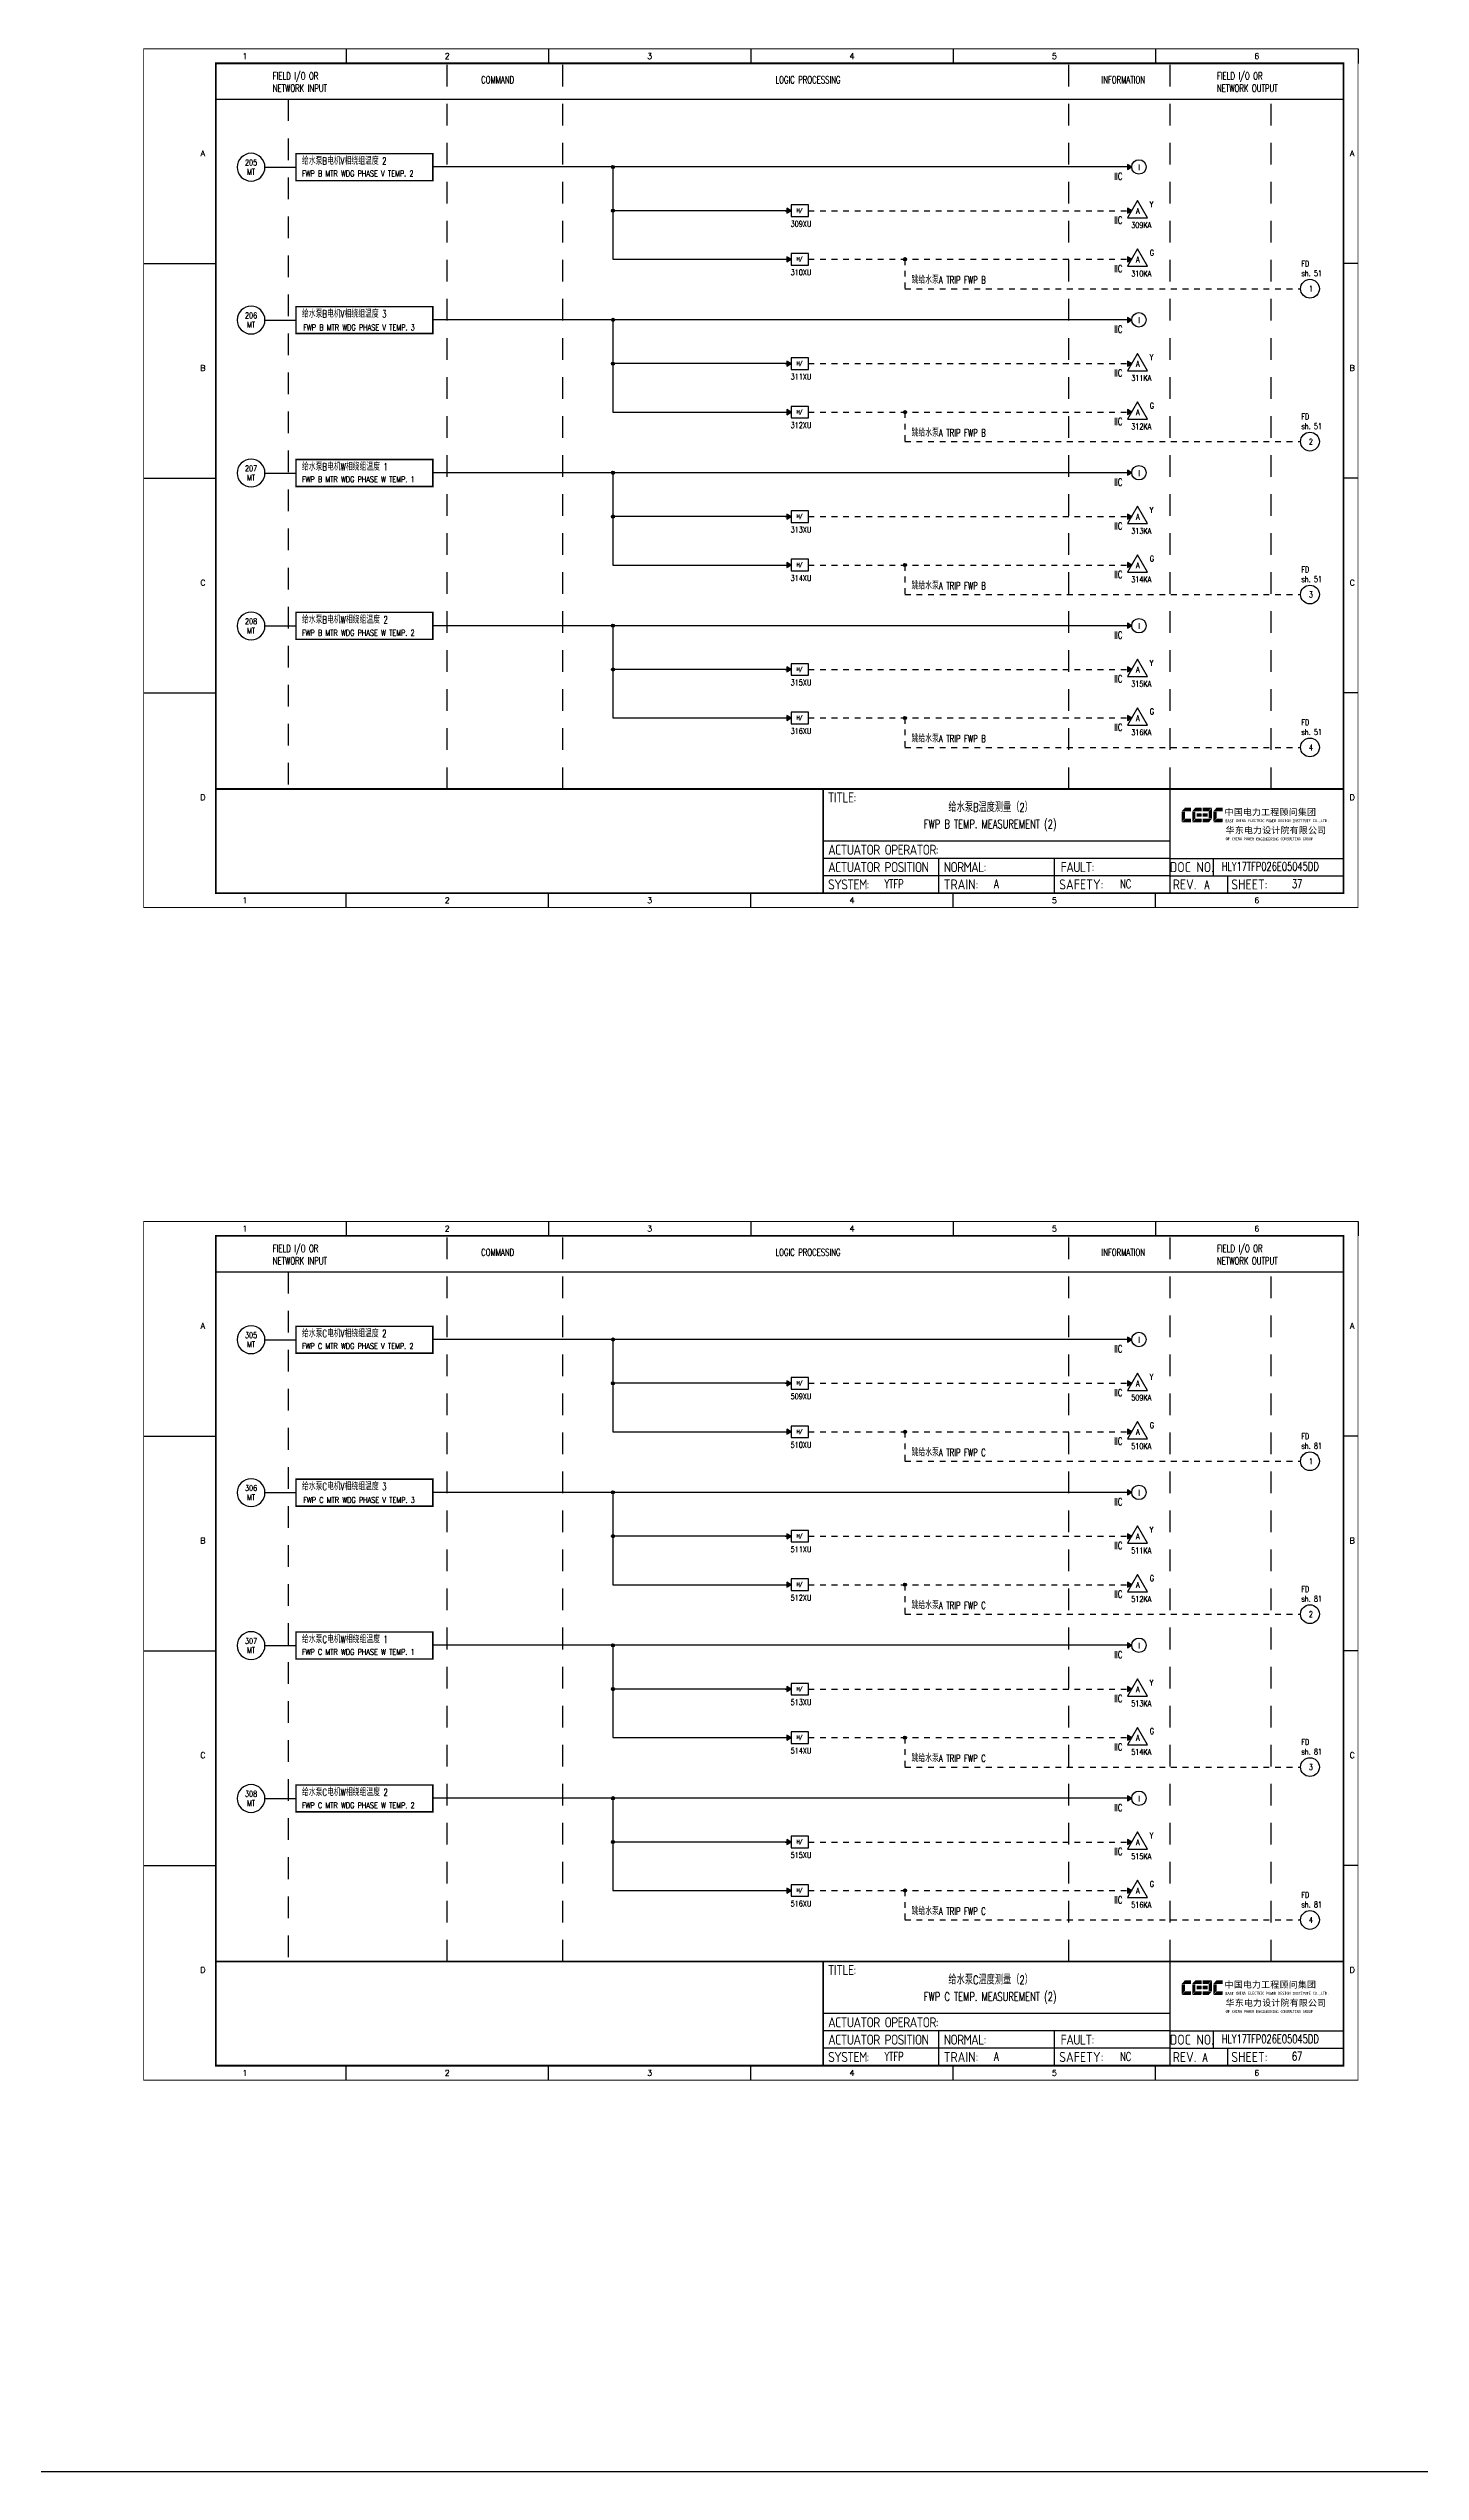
# Model space of a CAD drawing. Header units: millimetres. Extents: x 38833 to 52469, y 29493 to 32647.
# Drawn here: x 40119 to 40594, y 31107 to 31945 of the extents above; entities that cross this region are included whole.
import ezdxf
from ezdxf.enums import TextEntityAlignment as Align

# ---------------------------------------------------------------- set-up
doc = ezdxf.new("R2010")
doc.units = ezdxf.units.MM
for name, pattern in [('D2', [6, 2, -2, 2]), ('DASHED', [0.75, 0.5, -0.25]), ('JIS_02_0.7', [1.35, 0.75, -0.6])]:
    doc.linetypes.add(name, pattern=pattern)
for name, color, linetype in [('BORDER', 1, 'Continuous'), ('INSTRUMENT', 4, 'Continuous'), ('MLINE', 6, 'Continuous'), ('TITLE', 1, 'Continuous'), ('TK', 7, 'Continuous'), ('图框_外框线', 7, 'Continuous'), ('图框_标题栏文字', 6, 'Continuous')]:
    doc.layers.add(name, color=color, linetype=linetype)
doc.styles.add('DANIEL', font='COMPLEX', dxfattribs={"width": 0.7, "bigfont": 'GVFS'})
doc.styles.add('ecepdi', font='simhei.ttf', dxfattribs={"width": 0.9})
doc.styles.get("Standard").update_dxf_attribs({"font": 'romans.shx', "width": 0.7, "bigfont": 'hztxta.shx'})
doc.styles.add('工程字', font='gbenor.shx', dxfattribs={"bigfont": 'gbcbig.shx'})

# ---------------------------------------------------------------- blocks, each defined once
blk = doc.blocks.new('大于')
at = {"layer": 'BORDER'}
blk.add_hatch(color=256, dxfattribs=at).paths.add_polyline_path([(2178.99, 3748.47), (2177.49, 3749.34), (2177.49, 3747.6)])
for p, q in [((2176.99, 3748.47), (2178.99, 3748.47)), ((2184.99, 3748.47), (2186.99, 3748.47))]:
    blk.add_line(p, q, dxfattribs=at)
for points in [[(2178.99, 3748.47), (2177.49, 3749.34), (2177.49, 3747.6)], [(2184.99, 3750.47), (2178.99, 3750.47), (2178.99, 3746.47), (2184.99, 3746.47)]]:
    blk.add_lwpolyline(points, close=True, dxfattribs=at)
at = {"layer": 'BORDER', "style": 'DANIEL', "width": 0.8}
blk.add_text('H/', height=1.2, dxfattribs=at).set_placement((2181.94, 3748.51), align=Align.MIDDLE)
blk = doc.blocks.new('A$C1E0003F3')
h = blk.add_hatch(color=152)
edge = h.paths.add_edge_path()
edge.add_ellipse((5.15, 4.41), major_axis=(0, 0.211), ratio=0.769231, start_angle=-90, end_angle=0)
edge.add_line((5.15, 4.62), (3.22, 4.62))
edge.add_line((3.22, 4.62), (2.09, 3.35))
edge.add_line((2.09, 3.35), (5.32, 3.35))
edge.add_line((5.32, 3.35), (5.32, 4.41))
h.paths.add_polyline_path([(3.22, 3.23), (2.09, 3.23), (2.09, -0.36), (3.22, 0.91)])
edge = h.paths.add_edge_path()
edge.add_line((5.32, 0.81), (3.27, 0.81))
edge.add_line((3.27, 0.81), (2.13, -0.46))
edge.add_line((2.13, -0.46), (5.15, -0.46))
edge.add_ellipse((5.15, -0.25), major_axis=(0, 0.211), ratio=0.769231, start_angle=180, end_angle=270)
edge.add_line((5.32, -0.25), (5.32, 0.81))
h = blk.add_hatch(color=152)
edge = h.paths.add_edge_path()
edge.add_ellipse((8.78, 4.41), major_axis=(0, 0.211), ratio=0.769231, start_angle=-90, end_angle=0)
edge.add_line((8.78, 4.62), (6.84, 4.62))
edge.add_line((6.84, 4.62), (5.71, 3.35))
edge.add_line((5.71, 3.35), (8.94, 3.35))
edge.add_line((8.94, 3.35), (8.94, 4.41))
h.paths.add_polyline_path([(6.84, 3.23), (5.71, 3.23), (5.71, -0.36), (6.84, 0.91)])
edge = h.paths.add_edge_path()
edge.add_ellipse((8.78, 2.49), major_axis=(0, 0.211), ratio=0.769231, start_angle=-90, end_angle=0)
edge.add_line((8.78, 2.7), (7.22, 2.7))
edge.add_line((7.22, 2.7), (7.22, 1.44))
edge.add_line((7.22, 1.44), (8.78, 1.44))
edge.add_ellipse((8.78, 1.65), major_axis=(0, 0.211), ratio=0.769231, start_angle=180, end_angle=270)
edge.add_line((8.94, 1.65), (8.94, 2.49))
edge = h.paths.add_edge_path()
edge.add_line((8.94, 0.81), (6.89, 0.81))
edge.add_line((6.89, 0.81), (5.75, -0.46))
edge.add_line((5.75, -0.46), (8.78, -0.46))
edge.add_ellipse((8.78, -0.25), major_axis=(0, 0.211), ratio=0.769231, start_angle=180, end_angle=270)
edge.add_line((8.94, -0.25), (8.94, 0.81))
h = blk.add_hatch(color=1)
edge = h.paths.add_edge_path()
edge.add_line((12.48, 4.62), (9.46, 4.62))
edge.add_ellipse((9.46, 4.41), major_axis=(0, 0.211), ratio=0.769231, start_angle=0, end_angle=90)
edge.add_line((9.3, 4.41), (9.3, 3.35))
edge.add_line((9.3, 3.35), (11.35, 3.35))
edge.add_line((11.35, 3.35), (12.48, 4.62))
h.paths.add_polyline_path([(12.57, 4.56), (11.38, 3.23), (11.38, 0.93), (12.57, 0.93)])
edge = h.paths.add_edge_path()
edge.add_line((11.03, 2.7), (9.46, 2.7))
edge.add_ellipse((9.46, 2.49), major_axis=(0, 0.211), ratio=0.769231, start_angle=0, end_angle=90)
edge.add_line((9.3, 2.49), (9.3, 1.65))
edge.add_ellipse((9.46, 1.65), major_axis=(0, 0.211), ratio=0.769231, start_angle=90, end_angle=180)
edge.add_line((9.46, 1.44), (11.03, 1.44))
edge.add_line((11.03, 1.44), (11.03, 2.7))
h = blk.add_hatch(color=1)
edge = h.paths.add_edge_path()
edge.add_line((12.58, 0.79), (9.3, 0.79))
edge.add_line((9.3, 0.79), (9.3, -0.27))
edge.add_ellipse((9.46, -0.27), major_axis=(0, 0.211), ratio=0.769231, start_angle=90, end_angle=180)
edge.add_line((9.46, -0.48), (11.43, -0.48))
edge.add_line((11.43, -0.48), (12.58, 0.79))
h = blk.add_hatch(color=152)
edge = h.paths.add_edge_path()
edge.add_ellipse((16.11, 4.41), major_axis=(0, 0.211), ratio=0.769231, start_angle=-90, end_angle=0)
edge.add_line((16.11, 4.62), (14.14, 4.62))
edge.add_line((14.14, 4.62), (13, 3.35))
edge.add_line((13, 3.35), (16.27, 3.35))
edge.add_line((16.27, 3.35), (16.27, 4.41))
h.paths.add_polyline_path([(14.14, 3.23), (13, 3.23), (13, -0.36), (14.14, 0.91)])
edge = h.paths.add_edge_path()
edge.add_line((16.27, 0.81), (14.18, 0.81))
edge.add_line((14.18, 0.81), (13.04, -0.46))
edge.add_line((13.04, -0.46), (16.03, -0.46))
edge.add_ellipse((16.03, -0.15), major_axis=(0, 0.316), ratio=0.769231, start_angle=180, end_angle=270)
edge.add_line((16.27, -0.15), (16.27, 0.81))
at = {"layer": 'TITLE', "color": 7, "style": 'ecepdi'}
for s, p in [('中', (16.92, 1.94)), ('国', (20.09, 2)), ('电', (23.25, 1.99)), ('力', (26.39, 1.96)), ('工', (29.53, 1.95)), ('程', (32.71, 1.98)), ('顾', (35.9, 1.98)), ('问', (39.09, 1.94)), ('集', (42.26, 1.98)), ('团', (45.42, 2.01)), ('华', (17.24, -4.31)), ('东', (20.45, -4.29)), ('电', (23.62, -4.35)), ('力', (26.75, -4.32)), ('设', (29.92, -4.3)), ('计', (33.05, -4.31)), ('院', (36.26, -4.29)), ('有', (39.41, -4.29)), ('限', (42.57, -4.32)), ('公', (45.78, -4.38)), ('司', (48.91, -4.35))]:
    blk.add_text(s, height=2.2, dxfattribs=at).set_placement(p)
at = {"layer": 'TITLE', "color": 7, "style": 'ecepdi', "width": 0.975}
for s, p in [('E', (17.58, 0.02)), ('A', (18.29, 0.03)), ('S', (19, 0.03)), ('T', (19.7, 0.03)), ('C', (21.1, 0.09)), ('H', (21.77, 0.09)), ('I', (22.46, 0.09)), ('N', (23.17, 0.1)), ('A', (23.86, 0.1)), ('E', (25.35, 0.09)), ('L', (26.05, 0.11)), ('E', (26.76, 0.1)), ('C', (27.46, 0.12)), ('T', (28.18, 0.11)), ('R', (28.87, 0.1)), ('I', (29.57, 0.11)), ('C', (30.28, 0.1)), ('P', (31.64, 0.09)), ('O', (32.32, 0.08)), ('W', (33.03, 0.08)), ('E', (33.72, 0.08)), ('R', (34.42, 0.09)), ('D', (35.81, 0.1)), ('E', (36.52, 0.1)), ('S', (37.2, 0.1)), ('I', (37.91, 0.09)), ('G', (38.68, 0.11)), ('N', (39.38, 0.09)), ('I', (40.72, 0.07)), ('N', (41.43, 0.08)), ('S', (42.14, 0.08)), ('T', (42.83, 0.08)), ('I', (43.52, 0.09)), ('T', (44.22, 0.07)), ('U', (44.93, 0.07)), ('T', (45.63, 0.08)), ('E', (46.34, 0.09)), ('C', (47.76, 0.11)), ('O', (48.48, 0.1)), ('L', (50.56, 0.1)), ('T', (51.27, 0.1)), ('D', (51.96, 0.1)), ('O', (17.67, -6.18)), ('OF', (18.01, -6.2)), ('F', (18.37, -6.2)), ('C', (19.8, -6.19)), ('H', (20.47, -6.19)), ('I', (21.15, -6.19)), ('N', (21.87, -6.18)), ('A', (22.56, -6.18)), ('P', (23.98, -6.2)), ('O', (24.66, -6.21)), ('W', (25.36, -6.21)), ('E', (26.06, -6.21)), ('R', (26.75, -6.2)), ('E', (28.19, -6.24)), ('N', (28.91, -6.27)), ('G', (29.62, -6.26)), ('I', (30.32, -6.27)), ('N', (31.02, -6.27)), ('E', (31.7, -6.28)), ('E', (32.41, -6.27)), ('R', (33.1, -6.24)), ('I', (33.81, -6.24)), ('N', (34.51, -6.26)), ('G', (35.2, -6.24)), ('C', (36.61, -6.19)), ('O', (37.3, -6.21)), ('N', (38, -6.2)), ('S', (38.71, -6.21)), ('U', (39.41, -6.18)), ('L', (40.11, -6.18)), ('T', (40.81, -6.19)), ('I', (41.51, -6.21)), ('N', (42.2, -6.21)), ('G', (42.91, -6.17)), ('G', (44.29, -6.2)), ('R', (45, -6.21)), ('O', (45.69, -6.22)), ('U', (46.39, -6.2)), ('P', (47.1, -6.23)), ('.', (49.23, 0.1)), (',', (49.87, 0.1)), ('.', (52.72, 0.11))]:
    blk.add_text(s, height=1, dxfattribs=at).set_placement(p, align=Align.MIDDLE_CENTER)
blk = doc.blocks.new('A$C613255F0')
for p, q in [((70, 297), (70, 292)), ((140, 297), (140, 292)), ((210, 297), (210, 292)), ((280, 297), (280, 292)), ((350, 297), (350, 292)), ((420, 297), (420, 292)), ((0, 222.75), (25, 222.75)), ((420, 222.75), (415, 222.75)), ((0, 148.5), (25, 148.5)), ((420, 148.5), (415, 148.5)), ((0, 74.25), (25, 74.25)), ((420, 74.25), (415, 74.25)), ((70, 0), (70, 5)), ((140, 0), (140, 5)), ((210, 0), (210, 5)), ((280, 0), (280, 5)), ((350, 0), (350, 5))]:
    blk.add_line(p, q)
at = {"layer": 'MLINE', "linetype": 'JIS_02_0.7', "ltscale": 10}
for p, q in [((105, 41), (105, 292)), ((145, 41), (145, 292)), ((320, 41), (320, 292)), ((355, 41), (355, 292)), ((50, 279.56), (50, 41)), ((390, 41), (390, 279.56))]:
    blk.add_line(p, q, dxfattribs=at)
at = {"layer": 'MLINE'}
blk.add_line((25, 279.56), (415, 279.56), dxfattribs=at)
at = {"layer": '图框_外框线'}
for p, q in [((355, 5), (355, 41)), ((355, 23), (235, 23)), ((355, 17), (235, 17)), ((275, 11), (275, 17)), ((315, 11), (315, 17)), ((355, 17), (415, 17)), ((370, 11), (370, 17)), ((355, 11), (235, 11)), ((355, 11), (235, 11)), ((275, 5), (275, 11)), ((315, 5), (315, 11)), ((355, 11), (415, 11)), ((375, 5), (375, 11))]:
    blk.add_line(p, q, dxfattribs=at)
for points, const_width in [([(0, 0), (420, 0), (420, 297), (0, 297)], 0.3), ([(25, 5), (415, 5), (415, 292), (25, 292)], 0.6)]:
    blk.add_lwpolyline(points, close=True, dxfattribs=dict(at, const_width=const_width))
at = {"layer": '图框_外框线', "const_width": 0.6}
blk.add_lwpolyline([(235, 41), (25, 41)], dxfattribs=at)
at = {"layer": '图框_外框线'}
blk.add_lwpolyline([(415, 41, 0.6, 0.6, 0), (235, 41, 0.6, 0.6, 0), (235, 5, 0, 0, 0)], format="xyseb", dxfattribs=at)
blk.add_blockref('A$C1E0003F3', (356.94, 29.95))
at = {"layer": 'MLINE', "char_height": 2.5, "width": 31.8959, "attachment_point": 1}
for s, insert in [('FIELD I/O OR', (44.67, 288.89)), ('COMMAND', (116.74, 287.58)), ('LOGIC PROCESSING', (218.52, 287.58)), ('INFORMATION', (331.25, 287.58)), ('FIELD I/O OR', (371.22, 288.89)), ('NETWORK INPUT', (44.67, 284.64)), ('NETWORK OUTPUT', (371.22, 284.64))]:
    blk.add_mtext(s, dxfattribs=dict(at, insert=insert))
at = {"layer": 'TK', "color": 3}
for s, p in [('1', (35, 294.5)), ('2', (105, 294.5)), ('3', (175, 294.5)), ('4', (245, 294.5)), ('5', (315, 294.5)), ('6', (385, 294.5)), ('1', (35, 2.5)), ('2', (105, 2.5)), ('3', (175, 2.5)), ('4', (245, 2.5)), ('5', (315, 2.5)), ('6', (385, 2.5))]:
    blk.add_text(s, height=2, dxfattribs=at).set_placement(p, align=Align.MIDDLE)
for s, p in [('A', (20.5, 259.88)), ('A', (418, 259.88)), ('B', (20.5, 185.62)), ('B', (418, 185.62)), ('C', (20.5, 111.38)), ('C', (418, 111.38)), ('D', (20.5, 37.12)), ('D', (418, 37.12))]:
    blk.add_text(s, height=2, dxfattribs=at).set_placement(p, align=Align.CENTER)
at = {"layer": '图框_标题栏文字', "char_height": 3.5, "style": '工程字'}
for s, insert, width, attachment_point in [('{\\T0.9; TITLE:}', (234.86, 38.09), 14.2249, 4), ('{\\T0.9; ACTUATOR OPERATOR:}', (235, 20), 40, 4), ('{\\T0.9; ACTUATOR POSITION}', (235, 14), 45, 4), ('{\\T0.9; SYSTEM:}', (235, 8), 17.9526, 4), ('{\\T0.9; }TRAIN: ', (275, 8), 17.6638, 4), ('{\\T0.9; NORMAL:}', (275, 14), 18.2557, 4), ('SAFETY:', (324.3, 8), 22.3993, 5), ('{\\T0.9; FAULT:}', (315.44, 14), 15, 4), ('DOC NO.', (362.5, 14), 15, 5), ('REV.', (360, 8), 10, 5), ('SHEET:', (382.42, 8), 20, 5)]:
    blk.add_mtext(s, dxfattribs=dict(at, insert=insert, width=width, attachment_point=attachment_point))
blk = doc.blocks.new('INS00')
at = {"layer": 'INSTRUMENT', "color": 0}
blk.add_lwpolyline([(6, 0, 1), (-6, 0, 1)], format="xyb", close=True, dxfattribs=at)
at = {"layer": 'INSTRUMENT', "flags": 1}
for tag, p in [('INSNAM', (0, 9)), ('INSDGN', (0, -9)), ('INSSUP', (0, -15)), ('INSMAN', (0, -18)), ('INSTYP', (0, -12)), ('INSREM', (0, -21))]:
    blk.add_attdef(tag, text='', height=3, dxfattribs=at).set_placement(p, align=Align.TOP_CENTER)
at = {"layer": 'INSTRUMENT', "width": 0.7}
for tag, p in [('INSIDE', (0, 2)), ('INSSYS', (0, -2))]:
    blk.add_attdef(tag, text='', height=2.5, dxfattribs=at).set_placement(p, align=Align.MIDDLE)
for tag, p in [('INSHH', (6, 3.5)), ('INSL', (6, -3)), ('INSLL', (6, -6))]:
    blk.add_attdef(tag, p, '', height=2.5, dxfattribs=at)
at = {"layer": 'INSTRUMENT', "linetype": 'DASHED', "width": 0.7}
blk.add_attdef('INSH', (6, 0.5), '', height=2.5, dxfattribs=at)

msp = doc.modelspace()

# ---------------------------------------------------------------- hatches: boundary and pattern name
h = msp.add_hatch(color=256)
edge = h.paths.add_edge_path()
edge.add_arc((40314.54, 31904.36), 0.55, 0, 360)
for points in [[(40493.95, 31904.36), (40492.45, 31905.22), (40492.45, 31903.49)], [(40493.95, 31889.21), (40492.45, 31890.07), (40492.45, 31888.34)], [(40493.95, 31872.43), (40492.45, 31873.3), (40492.45, 31871.57)], [(40493.95, 31851.47), (40492.45, 31852.33), (40492.45, 31850.6)], [(40493.95, 31836.32), (40492.45, 31837.18), (40492.45, 31835.45)], [(40493.95, 31819.54), (40492.45, 31820.41), (40492.45, 31818.68)], [(40493.95, 31798.58), (40492.45, 31799.45), (40492.45, 31797.71)], [(40493.95, 31783.43), (40492.45, 31784.29), (40492.45, 31782.56)], [(40493.95, 31766.66), (40492.45, 31767.52), (40492.45, 31765.79)], [(40493.95, 31745.69), (40492.45, 31746.56), (40492.45, 31744.82)], [(40493.95, 31730.54), (40492.45, 31731.41), (40492.45, 31729.67)], [(40493.95, 31713.77), (40492.45, 31714.63), (40492.45, 31712.9)], [(40493.95, 31498.8), (40492.45, 31499.66), (40492.45, 31497.93)], [(40493.95, 31483.65), (40492.45, 31484.51), (40492.45, 31482.78)], [(40493.95, 31466.87), (40492.45, 31467.74), (40492.45, 31466.01)], [(40493.95, 31445.91), (40492.45, 31446.77), (40492.45, 31445.04)], [(40493.95, 31430.76), (40492.45, 31431.62), (40492.45, 31429.89)], [(40493.95, 31413.99), (40492.45, 31414.85), (40492.45, 31413.12)], [(40493.95, 31393.02), (40492.45, 31393.89), (40492.45, 31392.15)], [(40493.95, 31377.87), (40492.45, 31378.74), (40492.45, 31377)], [(40493.95, 31361.1), (40492.45, 31361.96), (40492.45, 31360.23)], [(40493.95, 31340.13), (40492.45, 31341), (40492.45, 31339.27)], [(40493.95, 31324.98), (40492.45, 31325.85), (40492.45, 31324.12)], [(40493.95, 31308.21), (40492.45, 31309.08), (40492.45, 31307.34)]]:
    msp.add_hatch(color=256).paths.add_polyline_path(points)
h = msp.add_hatch(color=256)
edge = h.paths.add_edge_path()
edge.add_arc((40314.54, 31889.21), 0.55, 0, 360)
h = msp.add_hatch(color=256)
edge = h.paths.add_edge_path()
edge.add_arc((40415.52, 31872.43), 0.55, 0, 360)
h = msp.add_hatch(color=256)
edge = h.paths.add_edge_path()
edge.add_arc((40314.54, 31851.47), 0.55, 0, 360)
h = msp.add_hatch(color=256)
edge = h.paths.add_edge_path()
edge.add_arc((40314.54, 31836.32), 0.55, 0, 360)
h = msp.add_hatch(color=256)
edge = h.paths.add_edge_path()
edge.add_arc((40415.52, 31819.54), 0.55, 0, 360)
h = msp.add_hatch(color=256)
edge = h.paths.add_edge_path()
edge.add_arc((40314.54, 31798.58), 0.55, 0, 360)
h = msp.add_hatch(color=256)
edge = h.paths.add_edge_path()
edge.add_arc((40314.54, 31783.43), 0.55, 0, 360)
h = msp.add_hatch(color=256)
edge = h.paths.add_edge_path()
edge.add_arc((40415.52, 31766.66), 0.55, 0, 360)
h = msp.add_hatch(color=256)
edge = h.paths.add_edge_path()
edge.add_arc((40314.54, 31745.69), 0.55, 0, 360)
h = msp.add_hatch(color=256)
edge = h.paths.add_edge_path()
edge.add_arc((40314.54, 31730.54), 0.55, 0, 360)
h = msp.add_hatch(color=256)
edge = h.paths.add_edge_path()
edge.add_arc((40415.52, 31713.77), 0.55, 0, 360)
h = msp.add_hatch(color=256)
edge = h.paths.add_edge_path()
edge.add_arc((40314.54, 31498.8), 0.55, 0, 360)
h = msp.add_hatch(color=256)
edge = h.paths.add_edge_path()
edge.add_arc((40314.54, 31483.65), 0.55, 0, 360)
h = msp.add_hatch(color=256)
edge = h.paths.add_edge_path()
edge.add_arc((40415.52, 31466.87), 0.55, 0, 360)
h = msp.add_hatch(color=256)
edge = h.paths.add_edge_path()
edge.add_arc((40314.54, 31445.91), 0.55, 0, 360)
h = msp.add_hatch(color=256)
edge = h.paths.add_edge_path()
edge.add_arc((40314.54, 31430.76), 0.55, 0, 360)
h = msp.add_hatch(color=256)
edge = h.paths.add_edge_path()
edge.add_arc((40415.52, 31413.99), 0.55, 0, 360)
h = msp.add_hatch(color=256)
edge = h.paths.add_edge_path()
edge.add_arc((40314.54, 31393.02), 0.55, 0, 360)
h = msp.add_hatch(color=256)
edge = h.paths.add_edge_path()
edge.add_arc((40314.54, 31377.87), 0.55, 0, 360)
h = msp.add_hatch(color=256)
edge = h.paths.add_edge_path()
edge.add_arc((40415.52, 31361.1), 0.55, 0, 360)
h = msp.add_hatch(color=256)
edge = h.paths.add_edge_path()
edge.add_arc((40314.54, 31340.13), 0.55, 0, 360)
h = msp.add_hatch(color=256)
edge = h.paths.add_edge_path()
edge.add_arc((40314.54, 31324.98), 0.55, 0, 360)
h = msp.add_hatch(color=256)
edge = h.paths.add_edge_path()
edge.add_arc((40415.52, 31308.21), 0.55, 0, 360)

# ---------------------------------------------------------------- linework, layer by layer
for p, q in [((40252.28, 31899.59), (40252.28, 31908.94)), ((40194.18, 31904.27), (40204.88, 31904.27)), ((40252.28, 31899.59), (40204.88, 31899.59)), ((40493.95, 31904.36), (40252.28, 31904.36)), ((40314.54, 31904.36), (40314.54, 31872.43)), ((40376.14, 31889.21), (40314.54, 31889.21)), ((40382.14, 31889.21), (40382.94, 31889.21)), ((40314.54, 31872.43), (40376.14, 31872.43)), ((40382.14, 31872.43), (40382.94, 31872.43)), ((40252.28, 31846.71), (40252.28, 31856.05)), ((40194.18, 31851.38), (40204.88, 31851.38)), ((40493.95, 31851.47), (40252.28, 31851.47)), ((40314.54, 31851.47), (40314.54, 31819.54)), ((40252.28, 31846.71), (40204.88, 31846.71)), ((40376.14, 31836.32), (40314.54, 31836.32)), ((40382.14, 31836.32), (40382.94, 31836.32)), ((40314.54, 31819.54), (40376.14, 31819.54)), ((40382.14, 31819.54), (40382.94, 31819.54)), ((40194.18, 31798.49), (40204.88, 31798.49)), ((40252.28, 31793.82), (40252.28, 31803.16)), ((40493.95, 31798.58), (40252.28, 31798.58)), ((40314.54, 31798.58), (40314.54, 31766.66)), ((40252.28, 31793.82), (40204.88, 31793.82)), ((40376.14, 31783.43), (40314.54, 31783.43)), ((40382.14, 31783.43), (40382.94, 31783.43)), ((40314.54, 31766.66), (40376.14, 31766.66)), ((40382.14, 31766.66), (40382.94, 31766.66)), ((40252.28, 31740.93), (40252.28, 31750.27)), ((40194.18, 31745.6), (40204.88, 31745.6)), ((40252.28, 31740.93), (40204.88, 31740.93)), ((40493.95, 31745.69), (40252.28, 31745.69)), ((40314.54, 31745.69), (40314.54, 31713.77)), ((40376.14, 31730.54), (40314.54, 31730.54)), ((40382.14, 31730.54), (40382.94, 31730.54)), ((40314.54, 31713.77), (40376.14, 31713.77)), ((40382.14, 31713.77), (40382.94, 31713.77)), ((40194.18, 31498.71), (40204.88, 31498.71)), ((40252.28, 31494.04), (40252.28, 31503.38)), ((40493.95, 31498.8), (40252.28, 31498.8)), ((40314.54, 31498.8), (40314.54, 31466.87)), ((40252.28, 31494.04), (40204.88, 31494.04)), ((40376.14, 31483.65), (40314.54, 31483.65)), ((40382.14, 31483.65), (40382.94, 31483.65)), ((40314.54, 31466.87), (40376.14, 31466.87)), ((40382.14, 31466.87), (40382.94, 31466.87)), ((40194.18, 31445.82), (40204.88, 31445.82)), ((40252.28, 31441.15), (40252.28, 31450.49)), ((40493.95, 31445.91), (40252.28, 31445.91)), ((40314.54, 31445.91), (40314.54, 31413.99)), ((40252.28, 31441.15), (40204.88, 31441.15)), ((40376.14, 31430.76), (40314.54, 31430.76)), ((40382.14, 31430.76), (40382.94, 31430.76)), ((40314.54, 31413.99), (40376.14, 31413.99)), ((40382.14, 31413.99), (40382.94, 31413.99)), ((40252.28, 31388.26), (40252.28, 31397.6)), ((40194.18, 31392.93), (40204.88, 31392.93)), ((40252.28, 31388.26), (40204.88, 31388.26)), ((40493.95, 31393.02), (40252.28, 31393.02)), ((40314.54, 31393.02), (40314.54, 31361.1)), ((40376.14, 31377.87), (40314.54, 31377.87)), ((40382.14, 31377.87), (40382.94, 31377.87)), ((40314.54, 31361.1), (40376.14, 31361.1)), ((40382.14, 31361.1), (40382.94, 31361.1)), ((40252.28, 31335.37), (40252.28, 31344.71)), ((40194.18, 31340.04), (40204.88, 31340.04)), ((40493.95, 31340.13), (40252.28, 31340.13)), ((40314.54, 31340.13), (40314.54, 31308.21)), ((40252.28, 31335.37), (40204.88, 31335.37)), ((40376.14, 31324.98), (40314.54, 31324.98)), ((40382.14, 31324.98), (40382.94, 31324.98)), ((40314.54, 31308.21), (40376.14, 31308.21)), ((40382.14, 31308.21), (40382.94, 31308.21)), ((39417.51, 31107.25), (50497.51, 31107.25))]:
    msp.add_line(p, q)
at = {"linetype": 'D2'}
for p, q in [((40382.14, 31889.21), (40493.95, 31889.21)), ((40382.14, 31872.43), (40493.95, 31872.43)), ((40415.52, 31872.43), (40415.52, 31862.24)), ((40415.52, 31862.24), (40552.34, 31862.24)), ((40382.14, 31836.32), (40493.95, 31836.32)), ((40382.14, 31819.54), (40493.95, 31819.54)), ((40415.52, 31819.54), (40415.52, 31809.35)), ((40415.52, 31809.35), (40552.34, 31809.35)), ((40382.14, 31783.43), (40493.95, 31783.43)), ((40382.14, 31766.66), (40493.95, 31766.66)), ((40415.52, 31766.66), (40415.52, 31756.46)), ((40415.52, 31756.46), (40552.34, 31756.46)), ((40382.14, 31730.54), (40493.95, 31730.54)), ((40382.14, 31713.77), (40493.95, 31713.77)), ((40415.52, 31713.77), (40415.52, 31703.58)), ((40415.52, 31703.58), (40552.34, 31703.58)), ((40382.14, 31483.65), (40493.95, 31483.65)), ((40382.14, 31466.87), (40493.95, 31466.87)), ((40415.52, 31466.87), (40415.52, 31456.68)), ((40415.52, 31456.68), (40552.34, 31456.68)), ((40382.14, 31430.76), (40493.95, 31430.76)), ((40382.14, 31413.99), (40493.95, 31413.99)), ((40415.52, 31413.99), (40415.52, 31403.79)), ((40415.52, 31403.79), (40552.34, 31403.79)), ((40382.14, 31377.87), (40493.95, 31377.87)), ((40382.14, 31361.1), (40493.95, 31361.1)), ((40415.52, 31361.1), (40415.52, 31350.9)), ((40415.52, 31350.9), (40552.34, 31350.9)), ((40382.14, 31324.98), (40493.95, 31324.98)), ((40382.14, 31308.21), (40493.95, 31308.21)), ((40415.52, 31308.21), (40415.52, 31298.02)), ((40415.52, 31298.02), (40552.34, 31298.02))]:
    msp.add_line(p, q, dxfattribs=at)
at = {"const_width": 0.5}
for points in [[(40204.88, 31908.94), (40252.28, 31908.94), (40252.28, 31899.59), (40204.88, 31899.59), (40204.88, 31908.94)], [(40204.88, 31856.05), (40252.28, 31856.05), (40252.28, 31846.71), (40204.88, 31846.71), (40204.88, 31856.05)], [(40204.88, 31803.16), (40252.28, 31803.16), (40252.28, 31793.82), (40204.88, 31793.82), (40204.88, 31803.16)], [(40204.88, 31750.27), (40252.28, 31750.27), (40252.28, 31740.93), (40204.88, 31740.93), (40204.88, 31750.27)], [(40204.88, 31503.38), (40252.28, 31503.38), (40252.28, 31494.04), (40204.88, 31494.04), (40204.88, 31503.38)], [(40204.88, 31450.49), (40252.28, 31450.49), (40252.28, 31441.15), (40204.88, 31441.15), (40204.88, 31450.49)], [(40204.88, 31397.6), (40252.28, 31397.6), (40252.28, 31388.26), (40204.88, 31388.26), (40204.88, 31397.6)], [(40204.88, 31344.71), (40252.28, 31344.71), (40252.28, 31335.37), (40204.88, 31335.37), (40204.88, 31344.71)]]:
    msp.add_lwpolyline(points, dxfattribs=at)
for points in [[(40493.95, 31904.36), (40492.45, 31905.22), (40492.45, 31903.49)], [(40493.95, 31889.21), (40492.45, 31890.07), (40492.45, 31888.34)], [(40493.95, 31872.43), (40492.45, 31873.3), (40492.45, 31871.57)], [(40493.95, 31851.47), (40492.45, 31852.33), (40492.45, 31850.6)], [(40493.95, 31836.32), (40492.45, 31837.18), (40492.45, 31835.45)], [(40493.95, 31819.54), (40492.45, 31820.41), (40492.45, 31818.68)], [(40493.95, 31798.58), (40492.45, 31799.45), (40492.45, 31797.71)], [(40493.95, 31783.43), (40492.45, 31784.29), (40492.45, 31782.56)], [(40493.95, 31766.66), (40492.45, 31767.52), (40492.45, 31765.79)], [(40493.95, 31745.69), (40492.45, 31746.56), (40492.45, 31744.82)], [(40493.95, 31730.54), (40492.45, 31731.41), (40492.45, 31729.67)], [(40493.95, 31713.77), (40492.45, 31714.63), (40492.45, 31712.9)], [(40493.95, 31498.8), (40492.45, 31499.66), (40492.45, 31497.93)], [(40493.95, 31483.65), (40492.45, 31484.51), (40492.45, 31482.78)], [(40493.95, 31466.87), (40492.45, 31467.74), (40492.45, 31466.01)], [(40493.95, 31445.91), (40492.45, 31446.77), (40492.45, 31445.04)], [(40493.95, 31430.76), (40492.45, 31431.62), (40492.45, 31429.89)], [(40493.95, 31413.99), (40492.45, 31414.85), (40492.45, 31413.12)], [(40493.95, 31393.02), (40492.45, 31393.89), (40492.45, 31392.15)], [(40493.95, 31377.87), (40492.45, 31378.74), (40492.45, 31377)], [(40493.95, 31361.1), (40492.45, 31361.96), (40492.45, 31360.23)], [(40493.95, 31340.13), (40492.45, 31341), (40492.45, 31339.27)], [(40493.95, 31324.98), (40492.45, 31325.85), (40492.45, 31324.12)], [(40493.95, 31308.21), (40492.45, 31309.08), (40492.45, 31307.34)]]:
    msp.add_lwpolyline(points, close=True)
at = {"color": 1}
for points in [[(40499.43, 31886.76), (40495.97, 31892.76), (40492.5, 31886.76)], [(40499.43, 31869.98), (40495.97, 31875.98), (40492.5, 31869.98)], [(40499.43, 31833.87), (40495.97, 31839.87), (40492.5, 31833.87)], [(40499.43, 31817.1), (40495.97, 31823.1), (40492.5, 31817.1)], [(40499.43, 31780.98), (40495.97, 31786.98), (40492.5, 31780.98)], [(40499.43, 31764.21), (40495.97, 31770.21), (40492.5, 31764.21)], [(40499.43, 31728.09), (40495.97, 31734.09), (40492.5, 31728.09)], [(40499.43, 31711.32), (40495.97, 31717.32), (40492.5, 31711.32)], [(40499.43, 31481.2), (40495.97, 31487.2), (40492.5, 31481.2)], [(40499.43, 31464.42), (40495.97, 31470.42), (40492.5, 31464.42)], [(40499.43, 31428.31), (40495.97, 31434.31), (40492.5, 31428.31)], [(40499.43, 31411.54), (40495.97, 31417.54), (40492.5, 31411.54)], [(40499.43, 31375.42), (40495.97, 31381.42), (40492.5, 31375.42)], [(40499.43, 31358.65), (40495.97, 31364.65), (40492.5, 31358.65)], [(40499.43, 31322.53), (40495.97, 31328.53), (40492.5, 31322.53)], [(40499.43, 31305.76), (40495.97, 31311.76), (40492.5, 31305.76)]]:
    msp.add_lwpolyline(points, close=True, dxfattribs=at)
for centre, radius in [((40496.45, 31904.36), 2.5), ((40314.54, 31904.36), 0.55), ((40314.54, 31889.21), 0.55), ((40415.52, 31872.43), 0.55), ((40314.54, 31851.47), 0.55), ((40496.45, 31851.47), 2.5), ((40314.54, 31836.32), 0.55), ((40415.52, 31819.54), 0.55), ((40314.54, 31798.58), 0.55), ((40496.45, 31798.58), 2.5), ((40314.54, 31783.43), 0.55), ((40415.52, 31766.66), 0.55), ((40496.45, 31745.69), 2.5), ((40314.54, 31745.69), 0.55), ((40314.54, 31730.54), 0.55), ((40415.52, 31713.77), 0.55), ((40314.54, 31498.8), 0.55), ((40496.45, 31498.8), 2.5), ((40314.54, 31483.65), 0.55), ((40415.52, 31466.87), 0.55), ((40314.54, 31445.91), 0.55), ((40496.45, 31445.91), 2.5), ((40314.54, 31430.76), 0.55), ((40415.52, 31413.99), 0.55), ((40496.45, 31393.02), 2.5), ((40314.54, 31393.02), 0.55), ((40314.54, 31377.87), 0.55), ((40415.52, 31361.1), 0.55), ((40314.54, 31340.13), 0.55), ((40496.45, 31340.13), 2.5), ((40314.54, 31324.98), 0.55), ((40415.52, 31308.21), 0.55)]:
    msp.add_circle(centre, radius)
at = {"layer": 'BORDER'}
for centre in [(40555.59, 31862.24), (40555.59, 31809.35), (40555.59, 31756.46), (40555.59, 31703.58), (40555.59, 31456.68), (40555.59, 31403.79), (40555.59, 31350.9), (40555.59, 31298.02)]:
    msp.add_circle(centre, 3.25, dxfattribs=at)

# ---------------------------------------------------------------- block references
for name, p in [('A$C613255F0', (40152.21, 31648.19)), ('大于', (38197.15, 28140.73)), ('大于', (38197.15, 28123.96)), ('大于', (38197.15, 28087.85)), ('大于', (38197.15, 28071.07)), ('大于', (38197.15, 28034.96)), ('大于', (38197.15, 28018.19)), ('大于', (38197.15, 27982.07)), ('大于', (38197.15, 27965.3)), ('A$C613255F0', (40152.21, 31242.63)), ('大于', (38197.15, 27735.18)), ('大于', (38197.15, 27718.4)), ('大于', (38197.15, 27682.29)), ('大于', (38197.15, 27665.51)), ('大于', (38197.15, 27629.4)), ('大于', (38197.15, 27612.63)), ('大于', (38197.15, 27576.51)), ('大于', (38197.15, 27559.74))]:
    msp.add_blockref(name, p)
at = {"layer": 'MLINE', "xscale": 0.7999999999992724, "yscale": 0.7999999999992724, "zscale": 0.7999999999992724}
for p, values in [((40189.38, 31904.27), {'INSIDE': '205', 'INSSYS': 'MT'}), ((40189.38, 31851.38), {'INSIDE': '206', 'INSSYS': 'MT'}), ((40189.38, 31798.49), {'INSIDE': '207', 'INSSYS': 'MT'}), ((40189.38, 31745.6), {'INSIDE': '208', 'INSSYS': 'MT'}), ((40189.38, 31498.71), {'INSIDE': '305', 'INSSYS': 'MT'}), ((40189.38, 31445.82), {'INSIDE': '306', 'INSSYS': 'MT'}), ((40189.38, 31392.93), {'INSIDE': '307', 'INSSYS': 'MT'}), ((40189.38, 31340.04), {'INSIDE': '308', 'INSSYS': 'MT'})]:
    msp.add_blockref('INS00', p, dxfattribs=at).add_auto_attribs(values)

# ---------------------------------------------------------------- texts
at = {"width": 0.7}
for p in [(40496.48, 31903.23), (40496.48, 31850.34), (40496.48, 31797.45), (40496.48, 31744.56), (40496.48, 31497.67), (40496.48, 31444.78), (40496.48, 31391.89), (40496.48, 31339)]:
    msp.add_text('I', height=2, dxfattribs=at).set_placement(p, align=Align.CENTER)
at = {"color": 1, "width": 0.7}
for p in [(40496.06, 31888.13), (40496.06, 31871.36), (40496.06, 31835.24), (40496.06, 31818.47), (40496.06, 31782.35), (40496.06, 31765.58), (40496.06, 31729.47), (40496.06, 31712.69), (40496.06, 31482.57), (40496.06, 31465.8), (40496.06, 31429.68), (40496.06, 31412.91), (40496.06, 31376.79), (40496.06, 31360.02), (40496.06, 31323.91), (40496.06, 31307.13)]:
    msp.add_text('A', height=2, dxfattribs=at).set_placement(p, align=Align.CENTER)
at = {"attachment_point": 1}
for s, insert, char_height, width in [('给水泵B电机V相绕组温度 2', (40206.96, 31907.66), 2.5, 73.0067), ('FWP B MTR WDG PHASE V TEMP. 2', (40206.96, 31903.08), 2, 73.0067), ('IIC', (40487.94, 31902.36), 2.5, 4.5039), ('Y', (40500.18, 31892.45), 2, 73.0067), ('309XU', (40376, 31885.69), 2, 11.1697), ('IIC', (40487.94, 31887.21), 2.5, 4.5039), ('309KA', (40493.79, 31885.24), 2, 73.0067), ('G', (40500.18, 31875.68), 2, 73.0067), ('310XU', (40376, 31868.92), 2, 11.1697), ('跳给水泵A TRIP FWP B', (40417.8, 31866.52), 2.5, 73.0067), ('IIC', (40487.94, 31870.43), 2.5, 4.5039), ('310KA', (40493.79, 31868.47), 2, 73.0067), ('1', (40555.21, 31863.23), 2, 73.0067), ('给水泵B电机V相绕组温度 3', (40206.96, 31854.77), 2.5, 73.0067), ('FWP B MTR WDG PHASE V TEMP. 3', (40207.42, 31849.84), 2, 73.0067), ('IIC', (40487.94, 31849.47), 2.5, 4.5039), ('Y', (40500.18, 31839.56), 2, 73.0067), ('311XU', (40376, 31832.81), 2, 11.1697), ('IIC', (40487.94, 31834.32), 2.5, 4.5039), ('311KA', (40493.79, 31832.35), 2, 73.0067), ('G', (40500.18, 31822.79), 2, 73.0067), ('312XU', (40376, 31816.03), 2, 11.1697), ('跳给水泵A TRIP FWP B', (40417.8, 31813.64), 2.5, 73.0067), ('IIC', (40487.94, 31817.54), 2.5, 4.5039), ('312KA', (40493.79, 31815.58), 2, 73.0067), ('2', (40555.21, 31810.34), 2, 73.0067), ('给水泵B电机W相绕组温度 1', (40206.96, 31801.88), 2.5, 73.0067), ('FWP B MTR WDG PHASE W TEMP. 1', (40206.96, 31797.29), 2, 73.0067), ('IIC', (40487.94, 31796.58), 2.5, 4.5039), ('IIC', (40487.94, 31781.43), 2.5, 4.5039), ('Y', (40500.18, 31786.67), 2, 73.0067), ('313XU', (40376, 31779.92), 2, 11.1697), ('313KA', (40493.79, 31779.47), 2, 73.0067), ('IIC', (40487.94, 31764.66), 2.5, 4.5039), ('G', (40500.18, 31769.9), 2, 73.0067), ('314XU', (40376, 31763.15), 2, 11.1697), ('跳给水泵A TRIP FWP B', (40417.8, 31760.75), 2.5, 73.0067), ('314KA', (40493.79, 31762.69), 2, 73.0067), ('3', (40555.21, 31757.46), 2, 73.0067), ('给水泵B电机W相绕组温度 2', (40206.96, 31748.99), 2.5, 73.0067), ('FWP B MTR WDG PHASE W TEMP. 2', (40206.96, 31744.22), 2, 73.0067), ('IIC', (40487.94, 31743.69), 2.5, 4.5039), ('Y', (40500.18, 31733.78), 2, 73.0067), ('315XU', (40376, 31727.03), 2, 11.1697), ('IIC', (40487.94, 31728.54), 2.5, 4.5039), ('315KA', (40493.79, 31726.58), 2, 73.0067), ('G', (40500.18, 31717.01), 2, 73.0067), ('316XU', (40376, 31710.26), 2, 11.1697), ('跳给水泵A TRIP FWP B', (40417.8, 31707.86), 2.5, 73.0067), ('IIC', (40487.94, 31711.77), 2.5, 4.5039), ('316KA', (40493.79, 31709.81), 2, 73.0067), ('4', (40555.21, 31704.57), 2, 73.0067), ('给水泵B温度测量（2）', (40430.54, 31684.34), 3, 57.1272), ('FWP B TEMP. MEASUREMENT (2)', (40422.04, 31678.57), 3, 74.0185), ('YTFP', (40408.45, 31657.87), 3, 8.5983), ('A', (40446.32, 31657.87), 3, 4.8474), ('NC', (40489.9, 31657.87), 3, 4.8474), ('A', (40519.15, 31657.55), 3, 8.5983), ('给水泵C电机V相绕组温度 2', (40206.96, 31502.1), 2.5, 73.0067), ('FWP C MTR WDG PHASE V TEMP. 2', (40206.96, 31497.52), 2, 73.0067), ('IIC', (40487.94, 31496.8), 2.5, 4.5039), ('Y', (40500.18, 31486.89), 2, 73.0067), ('509XU', (40376, 31480.14), 2, 11.1697), ('IIC', (40487.94, 31481.65), 2.5, 4.5039), ('509KA', (40493.79, 31479.68), 2, 73.0067), ('510XU', (40376, 31463.36), 2, 11.1697), ('IIC', (40487.94, 31464.87), 2.5, 4.5039), ('510KA', (40493.79, 31462.91), 2, 73.0067), ('G', (40500.18, 31470.12), 2, 73.0067), ('跳给水泵A TRIP FWP C', (40417.8, 31460.96), 2.5, 73.0067), ('1', (40555.21, 31457.67), 2, 73.0067), ('给水泵C电机V相绕组温度 3', (40206.96, 31449.21), 2.5, 73.0067), ('FWP C MTR WDG PHASE V TEMP. 3', (40207.42, 31444.28), 2, 73.0067), ('IIC', (40487.94, 31443.91), 2.5, 4.5039), ('IIC', (40487.94, 31428.76), 2.5, 4.5039), ('Y', (40500.18, 31434), 2, 73.0067), ('511XU', (40376, 31427.25), 2, 11.1697), ('511KA', (40493.79, 31426.8), 2, 73.0067), ('IIC', (40487.94, 31411.99), 2.5, 4.5039), ('G', (40500.18, 31417.23), 2, 73.0067), ('512XU', (40376, 31410.47), 2, 11.1697), ('跳给水泵A TRIP FWP C', (40417.8, 31408.08), 2.5, 73.0067), ('512KA', (40493.79, 31410.02), 2, 73.0067), ('2', (40555.21, 31404.78), 2, 73.0067), ('给水泵C电机W相绕组温度 1', (40206.96, 31396.32), 2.5, 73.0067), ('FWP C MTR WDG PHASE W TEMP. 1', (40206.96, 31391.73), 2, 73.0067), ('IIC', (40487.94, 31391.02), 2.5, 4.5039), ('Y', (40500.18, 31381.11), 2, 73.0067), ('513XU', (40376, 31374.36), 2, 11.1697), ('IIC', (40487.94, 31375.87), 2.5, 4.5039), ('513KA', (40493.79, 31373.91), 2, 73.0067), ('G', (40500.18, 31364.34), 2, 73.0067), ('514XU', (40376, 31357.59), 2, 11.1697), ('跳给水泵A TRIP FWP C', (40417.8, 31355.19), 2.5, 73.0067), ('IIC', (40487.94, 31359.1), 2.5, 4.5039), ('514KA', (40493.79, 31357.13), 2, 73.0067), ('3', (40555.21, 31351.9), 2, 73.0067), ('给水泵C电机W相绕组温度 2', (40206.96, 31343.43), 2.5, 73.0067), ('FWP C MTR WDG PHASE W TEMP. 2', (40206.96, 31338.66), 2, 73.0067), ('IIC', (40487.94, 31338.13), 2.5, 4.5039), ('Y', (40500.18, 31328.23), 2, 73.0067), ('515XU', (40376, 31321.47), 2, 11.1697), ('IIC', (40487.94, 31322.98), 2.5, 4.5039), ('515KA', (40493.79, 31321.02), 2, 73.0067), ('G', (40500.18, 31311.45), 2, 73.0067), ('516XU', (40376, 31304.7), 2, 11.1697), ('跳给水泵A TRIP FWP C', (40417.8, 31302.3), 2.5, 73.0067), ('IIC', (40487.94, 31306.21), 2.5, 4.5039), ('516KA', (40493.79, 31304.25), 2, 73.0067), ('4', (40555.21, 31299.01), 2, 73.0067), ('给水泵C温度测量（2）', (40430.54, 31278.78), 3, 57.1272), ('FWP C TEMP. MEASUREMENT (2)', (40422.04, 31273.01), 3, 74.0185), ('YTFP', (40408.45, 31252.31), 3, 8.5983), ('A', (40446.32, 31252.31), 3, 4.8474), ('NC', (40489.9, 31252.31), 3, 4.8474), ('A', (40518.48, 31251.98), 3, 8.5983)]:
    msp.add_mtext(s, dxfattribs=dict(at, insert=insert, char_height=char_height, width=width))
at = {"color": 4, "char_height": 2, "width": 73.0067, "attachment_point": 1}
for s, insert in [('FD\\Psh. 51', (40552.61, 31871.91)), ('FD\\Psh. 51', (40552.61, 31819.02)), ('FD\\Psh. 51', (40552.61, 31766.13)), ('FD\\Psh. 51', (40552.61, 31713.24)), ('FD\\Psh. 81', (40552.61, 31466.35)), ('FD\\Psh. 81', (40552.61, 31413.46)), ('FD\\Psh. 81', (40552.61, 31360.57)), ('FD\\Psh. 81', (40552.61, 31307.69))]:
    msp.add_mtext(s, dxfattribs=dict(at, insert=insert))
at = {"width": 0.7}
for tag, p, s in [('HLY17TFP026E05045DD', (40525.07, 31660.94), ''), ('37', (40549.35, 31654.94), '1'), ('HLY17TFP026E05045DD', (40525.07, 31255.38), ''), ('67', (40549.35, 31249.38), '1')]:
    msp.add_attdef(tag, p, s, height=3, dxfattribs=at)

doc.saveas('drawing.dxf')
